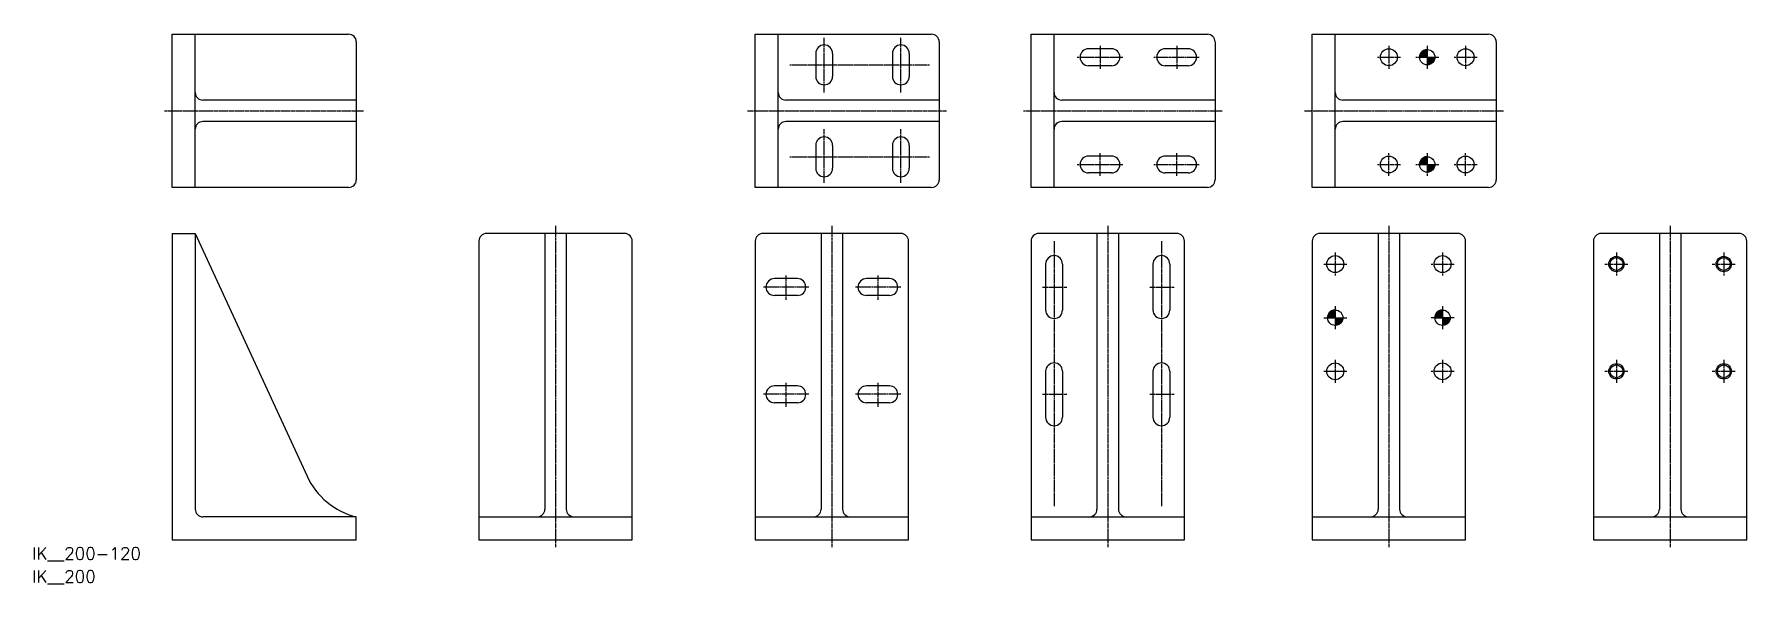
# Model space of a CAD drawing. Extents: x 2 to 1119, y 9 to 368.
import ezdxf

# ---------------------------------------------------------------- set-up
doc = ezdxf.new("R2010")
doc.units = 0
doc.linetypes.add('CENTER', pattern=[2, 1.25, -0.25, 0.25, -0.25])
doc.layers.get('0').update_dxf_attribs({"linetype": 'CONTINUOUS'})
doc.layers.add('CENTER', color=1, linetype='CENTER')
doc.styles.get("Standard").update_dxf_attribs({"font": 'txt.shx'})

# ---------------------------------------------------------------- blocks, each defined once
blk = doc.blocks.new('*U2')
at = {"color": 7, "linetype": 'CONTINUOUS'}
for p, q in [((909.6, 357.8), (908.4, 357.3)), ((910.9, 357.9), (909.6, 357.8)), ((910.9, 357.8), (910.9, 357.9)), ((910.9, 357.8), (910.9, 357.3)), ((906, 354.2), (905.9, 352.9)), ((905.9, 352.9), (910.9, 352.9)), ((906.5, 355.4), (906, 354.2)), ((907.3, 356.5), (906.5, 355.4)), ((908.4, 357.3), (907.3, 356.5)), ((910.9, 357.3), (910.9, 356.5)), ((910.9, 356.5), (910.9, 355.4)), ((910.9, 355.4), (910.9, 354.2)), ((910.9, 354.2), (910.9, 352.9)), ((910.9, 352.9), (915.9, 352.9)), ((910.9, 352.9), (910.9, 351.6)), ((910.9, 351.6), (910.9, 350.4)), ((910.9, 350.4), (910.9, 349.4)), ((910.9, 349.4), (910.9, 348.6)), ((910.9, 348.6), (910.9, 348.1)), ((912.2, 348.1), (910.9, 347.9)), ((910.9, 347.9), (910.9, 348.1)), ((913.4, 348.6), (912.2, 348.1)), ((914.4, 349.4), (913.4, 348.6)), ((915.2, 350.4), (914.4, 349.4)), ((915.7, 351.6), (915.2, 350.4)), ((915.9, 352.9), (915.7, 351.6))]:
    blk.add_line(p, q, dxfattribs=at)
for points in [[(909.6, 357.8), (908.4, 357.3), (910.9, 357.3)], [(910.9, 357.9), (909.6, 357.8), (910.9, 357.8)], [(906, 354.2), (905.9, 352.9), (910.9, 352.9)], [(905.9, 352.9), (905.9, 352.9), (910.9, 352.9)], [(906.5, 355.4), (906, 354.2), (910.9, 354.2)], [(907.3, 356.5), (906.5, 355.4), (910.9, 355.4)], [(908.4, 357.3), (907.3, 356.5), (910.9, 356.5)], [(910.9, 352.9), (910.9, 352.9), (915.9, 352.9)], [(910.9, 352.9), (910.9, 351.6), (915.7, 351.6)], [(910.9, 351.6), (910.9, 350.4), (915.2, 350.4)], [(910.9, 350.4), (910.9, 349.4), (914.4, 349.4)], [(910.9, 349.4), (910.9, 348.6), (913.4, 348.6)], [(910.9, 348.6), (910.9, 348.1), (912.2, 348.1)]]:
    blk.add_solid(points, dxfattribs=at)
at = {"color": 7, "linetype": 'CONTINUOUS', "extrusion": (0, 0, -1)}
for points in [[(-909.6, 357.8), (-910.9, 357.8), (-910.9, 357.3)], [(-906, 354.2), (-910.9, 354.2), (-910.9, 352.9)], [(-906.5, 355.4), (-910.9, 355.4), (-910.9, 354.2)], [(-907.3, 356.5), (-910.9, 356.5), (-910.9, 355.4)], [(-908.4, 357.3), (-910.9, 357.3), (-910.9, 356.5)], [(-910.9, 352.9), (-915.9, 352.9), (-915.7, 351.6)], [(-910.9, 351.6), (-915.7, 351.6), (-915.2, 350.4)], [(-910.9, 350.4), (-915.2, 350.4), (-914.4, 349.4)], [(-910.9, 349.4), (-914.4, 349.4), (-913.4, 348.6)], [(-910.9, 348.6), (-913.4, 348.6), (-912.2, 348.1)], [(-910.9, 348.1), (-912.2, 348.1), (-910.9, 347.9)]]:
    blk.add_solid(points, dxfattribs=at)
blk = doc.blocks.new('*U3')
at = {"color": 7, "linetype": 'CONTINUOUS'}
for p, q in [((906, 284.2), (905.9, 282.9)), ((905.9, 282.9), (910.9, 282.9)), ((906.5, 285.4), (906, 284.2)), ((907.3, 286.5), (906.5, 285.4)), ((908.4, 287.3), (907.3, 286.5)), ((909.6, 287.8), (908.4, 287.3)), ((910.9, 287.9), (909.6, 287.8)), ((910.9, 287.8), (910.9, 287.9)), ((910.9, 287.8), (910.9, 287.3)), ((910.9, 287.3), (910.9, 286.5)), ((910.9, 286.5), (910.9, 285.4)), ((910.9, 285.4), (910.9, 284.2)), ((910.9, 284.2), (910.9, 282.9)), ((910.9, 282.9), (915.9, 282.9)), ((910.9, 282.9), (910.9, 281.6)), ((910.9, 281.6), (910.9, 280.4)), ((910.9, 280.4), (910.9, 279.4)), ((910.9, 279.4), (910.9, 278.6)), ((914.4, 279.4), (913.4, 278.6)), ((915.2, 280.4), (914.4, 279.4)), ((915.7, 281.6), (915.2, 280.4)), ((915.9, 282.9), (915.7, 281.6)), ((910.9, 278.6), (910.9, 278.1)), ((912.2, 278.1), (910.9, 277.9)), ((910.9, 277.9), (910.9, 278.1)), ((913.4, 278.6), (912.2, 278.1))]:
    blk.add_line(p, q, dxfattribs=at)
for points in [[(906, 284.2), (905.9, 282.9), (910.9, 282.9)], [(905.9, 282.9), (905.9, 282.9), (910.9, 282.9)], [(906.5, 285.4), (906, 284.2), (910.9, 284.2)], [(907.3, 286.5), (906.5, 285.4), (910.9, 285.4)], [(908.4, 287.3), (907.3, 286.5), (910.9, 286.5)], [(909.6, 287.8), (908.4, 287.3), (910.9, 287.3)], [(910.9, 287.9), (909.6, 287.8), (910.9, 287.8)], [(910.9, 282.9), (910.9, 282.9), (915.9, 282.9)], [(910.9, 282.9), (910.9, 281.6), (915.7, 281.6)], [(910.9, 281.6), (910.9, 280.4), (915.2, 280.4)], [(910.9, 280.4), (910.9, 279.4), (914.4, 279.4)], [(910.9, 279.4), (910.9, 278.6), (913.4, 278.6)], [(910.9, 278.6), (910.9, 278.1), (912.2, 278.1)]]:
    blk.add_solid(points, dxfattribs=at)
at = {"color": 7, "linetype": 'CONTINUOUS', "extrusion": (0, 0, -1)}
for points in [[(-906, 284.2), (-910.9, 284.2), (-910.9, 282.9)], [(-906.5, 285.4), (-910.9, 285.4), (-910.9, 284.2)], [(-907.3, 286.5), (-910.9, 286.5), (-910.9, 285.4)], [(-908.4, 287.3), (-910.9, 287.3), (-910.9, 286.5)], [(-909.6, 287.8), (-910.9, 287.8), (-910.9, 287.3)], [(-910.9, 282.9), (-915.9, 282.9), (-915.7, 281.6)], [(-910.9, 281.6), (-915.7, 281.6), (-915.2, 280.4)], [(-910.9, 280.4), (-915.2, 280.4), (-914.4, 279.4)], [(-910.9, 279.4), (-914.4, 279.4), (-913.4, 278.6)], [(-910.9, 278.6), (-913.4, 278.6), (-912.2, 278.1)], [(-910.9, 278.1), (-912.2, 278.1), (-910.9, 277.9)]]:
    blk.add_solid(points, dxfattribs=at)
blk = doc.blocks.new('*U4')
at = {"color": 7, "linetype": 'CONTINUOUS'}
for p, q in [((916, 184.2), (915.9, 182.9)), ((915.9, 182.9), (920.9, 182.9)), ((916.5, 185.4), (916, 184.2)), ((917.3, 186.5), (916.5, 185.4)), ((918.4, 187.3), (917.3, 186.5)), ((919.6, 187.8), (918.4, 187.3)), ((920.9, 187.9), (919.6, 187.8)), ((920.9, 187.8), (920.9, 187.9)), ((920.9, 187.8), (920.9, 187.3)), ((920.9, 187.3), (920.9, 186.5)), ((920.9, 186.5), (920.9, 185.4)), ((920.9, 185.4), (920.9, 184.2)), ((920.9, 184.2), (920.9, 182.9)), ((920.9, 182.9), (925.9, 182.9)), ((920.9, 182.9), (920.9, 181.6)), ((920.9, 181.6), (920.9, 180.4)), ((920.9, 180.4), (920.9, 179.4)), ((920.9, 179.4), (920.9, 178.6)), ((924.4, 179.4), (923.4, 178.6)), ((925.2, 180.4), (924.4, 179.4)), ((925.7, 181.6), (925.2, 180.4)), ((925.9, 182.9), (925.7, 181.6)), ((920.9, 178.6), (920.9, 178.1)), ((922.2, 178.1), (920.9, 177.9)), ((920.9, 177.9), (920.9, 178.1)), ((923.4, 178.6), (922.2, 178.1))]:
    blk.add_line(p, q, dxfattribs=at)
for points in [[(916, 184.2), (915.9, 182.9), (920.9, 182.9)], [(915.9, 182.9), (915.9, 182.9), (920.9, 182.9)], [(916.5, 185.4), (916, 184.2), (920.9, 184.2)], [(917.3, 186.5), (916.5, 185.4), (920.9, 185.4)], [(918.4, 187.3), (917.3, 186.5), (920.9, 186.5)], [(919.6, 187.8), (918.4, 187.3), (920.9, 187.3)], [(920.9, 187.9), (919.6, 187.8), (920.9, 187.8)], [(920.9, 182.9), (920.9, 182.9), (925.9, 182.9)], [(920.9, 182.9), (920.9, 181.6), (925.7, 181.6)], [(920.9, 181.6), (920.9, 180.4), (925.2, 180.4)], [(920.9, 180.4), (920.9, 179.4), (924.4, 179.4)], [(920.9, 179.4), (920.9, 178.6), (923.4, 178.6)], [(920.9, 178.6), (920.9, 178.1), (922.2, 178.1)]]:
    blk.add_solid(points, dxfattribs=at)
at = {"color": 7, "linetype": 'CONTINUOUS', "extrusion": (0, 0, -1)}
for points in [[(-916, 184.2), (-920.9, 184.2), (-920.9, 182.9)], [(-916.5, 185.4), (-920.9, 185.4), (-920.9, 184.2)], [(-917.3, 186.5), (-920.9, 186.5), (-920.9, 185.4)], [(-918.4, 187.3), (-920.9, 187.3), (-920.9, 186.5)], [(-919.6, 187.8), (-920.9, 187.8), (-920.9, 187.3)], [(-920.9, 182.9), (-925.9, 182.9), (-925.7, 181.6)], [(-920.9, 181.6), (-925.7, 181.6), (-925.2, 180.4)], [(-920.9, 180.4), (-925.2, 180.4), (-924.4, 179.4)], [(-920.9, 179.4), (-924.4, 179.4), (-923.4, 178.6)], [(-920.9, 178.6), (-923.4, 178.6), (-922.2, 178.1)], [(-920.9, 178.1), (-922.2, 178.1), (-920.9, 177.9)]]:
    blk.add_solid(points, dxfattribs=at)
blk = doc.blocks.new('*U5')
at = {"color": 7, "linetype": 'CONTINUOUS'}
for p, q in [((846, 184.2), (845.9, 182.9)), ((845.9, 182.9), (850.9, 182.9)), ((846.5, 185.4), (846, 184.2)), ((847.3, 186.5), (846.5, 185.4)), ((848.4, 187.3), (847.3, 186.5)), ((849.6, 187.8), (848.4, 187.3)), ((850.9, 187.9), (849.6, 187.8)), ((850.9, 187.8), (850.9, 187.9)), ((850.9, 187.8), (850.9, 187.3)), ((850.9, 187.3), (850.9, 186.5)), ((850.9, 186.5), (850.9, 185.4)), ((850.9, 185.4), (850.9, 184.2)), ((850.9, 184.2), (850.9, 182.9)), ((850.9, 182.9), (855.9, 182.9)), ((850.9, 182.9), (850.9, 181.6)), ((850.9, 181.6), (850.9, 180.4)), ((850.9, 180.4), (850.9, 179.4)), ((850.9, 179.4), (850.9, 178.6)), ((854.4, 179.4), (853.4, 178.6)), ((855.2, 180.4), (854.4, 179.4)), ((855.7, 181.6), (855.2, 180.4)), ((855.9, 182.9), (855.7, 181.6)), ((850.9, 178.6), (850.9, 178.1)), ((852.2, 178.1), (850.9, 177.9)), ((850.9, 177.9), (850.9, 178.1)), ((853.4, 178.6), (852.2, 178.1))]:
    blk.add_line(p, q, dxfattribs=at)
for points in [[(846, 184.2), (845.9, 182.9), (850.9, 182.9)], [(845.9, 182.9), (845.9, 182.9), (850.9, 182.9)], [(846.5, 185.4), (846, 184.2), (850.9, 184.2)], [(847.3, 186.5), (846.5, 185.4), (850.9, 185.4)], [(848.4, 187.3), (847.3, 186.5), (850.9, 186.5)], [(849.6, 187.8), (848.4, 187.3), (850.9, 187.3)], [(850.9, 187.9), (849.6, 187.8), (850.9, 187.8)], [(850.9, 182.9), (850.9, 182.9), (855.9, 182.9)], [(850.9, 182.9), (850.9, 181.6), (855.7, 181.6)], [(850.9, 181.6), (850.9, 180.4), (855.2, 180.4)], [(850.9, 180.4), (850.9, 179.4), (854.4, 179.4)], [(850.9, 179.4), (850.9, 178.6), (853.4, 178.6)], [(850.9, 178.6), (850.9, 178.1), (852.2, 178.1)]]:
    blk.add_solid(points, dxfattribs=at)
at = {"color": 7, "linetype": 'CONTINUOUS', "extrusion": (0, 0, -1)}
for points in [[(-846, 184.2), (-850.9, 184.2), (-850.9, 182.9)], [(-846.5, 185.4), (-850.9, 185.4), (-850.9, 184.2)], [(-847.3, 186.5), (-850.9, 186.5), (-850.9, 185.4)], [(-848.4, 187.3), (-850.9, 187.3), (-850.9, 186.5)], [(-849.6, 187.8), (-850.9, 187.8), (-850.9, 187.3)], [(-850.9, 182.9), (-855.9, 182.9), (-855.7, 181.6)], [(-850.9, 181.6), (-855.7, 181.6), (-855.2, 180.4)], [(-850.9, 180.4), (-855.2, 180.4), (-854.4, 179.4)], [(-850.9, 179.4), (-854.4, 179.4), (-853.4, 178.6)], [(-850.9, 178.6), (-853.4, 178.6), (-852.2, 178.1)], [(-850.9, 178.1), (-852.2, 178.1), (-850.9, 177.9)]]:
    blk.add_solid(points, dxfattribs=at)

msp = doc.modelspace()

# ---------------------------------------------------------------- linework, layer by layer
at = {"color": 7, "linetype": 'CONTINUOUS'}
for p, q in [((92.4, 367.9), (207.4, 367.9)), ((92.4, 267.9), (92.4, 367.9)), ((107.4, 267.9), (107.4, 367.9)), ((212.4, 362.9), (212.4, 272.9)), ((472.6, 367.9), (587.6, 367.9)), ((472.6, 267.9), (472.6, 367.9)), ((487.6, 267.9), (487.6, 367.9)), ((592.6, 362.9), (592.6, 272.9)), ((652.5, 367.9), (767.5, 367.9)), ((652.5, 267.9), (652.5, 367.9)), ((667.5, 267.9), (667.5, 367.9)), ((705, 358.4), (690, 358.4)), ((755, 358.4), (740, 358.4)), ((772.5, 362.9), (772.5, 272.9)), ((835.9, 367.9), (950.9, 367.9)), ((835.9, 267.9), (835.9, 367.9)), ((850.9, 267.9), (850.9, 367.9)), ((955.9, 362.9), (955.9, 272.9)), ((512.1, 355.4), (512.1, 340.4)), ((523.1, 355.4), (523.1, 340.4)), ((562.1, 355.4), (562.1, 340.4)), ((573.1, 355.4), (573.1, 340.4)), ((705, 347.4), (690, 347.4)), ((755, 347.4), (740, 347.4)), ((212.4, 324.9), (112.4, 324.9)), ((592.6, 324.9), (492.6, 324.9)), ((772.5, 324.9), (672.5, 324.9)), ((955.9, 324.9), (855.9, 324.9)), ((212.4, 310.9), (112.4, 310.9)), ((592.6, 310.9), (492.6, 310.9)), ((772.5, 310.9), (672.5, 310.9)), ((955.9, 310.9), (855.9, 310.9)), ((512.1, 295.4), (512.1, 280.4)), ((523.1, 295.4), (523.1, 280.4)), ((562.1, 295.4), (562.1, 280.4)), ((573.1, 295.4), (573.1, 280.4)), ((705, 288.4), (690, 288.4)), ((755, 288.4), (740, 288.4)), ((705, 277.4), (690, 277.4)), ((755, 277.4), (740, 277.4)), ((207.4, 267.9), (92.4, 267.9)), ((587.6, 267.9), (472.6, 267.9)), ((767.5, 267.9), (652.5, 267.9)), ((950.9, 267.9), (835.9, 267.9)), ((92.4, 237.9), (92.4, 37.9)), ((92.4, 237.9), (107.4, 237.9)), ((107.4, 237.9), (107.4, 57.9)), ((387.4, 237.9), (297.4, 237.9)), ((335.4, 237.9), (335.4, 57.9)), ((349.4, 237.9), (349.4, 57.9)), ((567.6, 237.9), (477.6, 237.9)), ((515.6, 237.9), (515.6, 57.9)), ((529.6, 237.9), (529.6, 57.9)), ((747.5, 237.9), (657.5, 237.9)), ((695.5, 237.9), (695.5, 57.9)), ((709.5, 237.9), (709.5, 57.9)), ((930.9, 237.9), (840.9, 237.9)), ((878.9, 237.9), (878.9, 57.9)), ((892.9, 237.9), (892.9, 57.9)), ((1114.3, 237.9), (1024.3, 237.9)), ((1062.3, 237.9), (1062.3, 57.9)), ((1076.3, 237.9), (1076.3, 57.9)), ((292.4, 232.9), (292.4, 37.9)), ((392.4, 37.9), (392.4, 232.9)), ((472.6, 232.9), (472.6, 37.9)), ((572.6, 37.9), (572.6, 232.9)), ((652.5, 232.9), (652.5, 37.9)), ((752.5, 37.9), (752.5, 232.9)), ((835.9, 232.9), (835.9, 37.9)), ((935.9, 37.9), (935.9, 232.9)), ((1019.3, 232.9), (1019.3, 37.9)), ((1119.3, 37.9), (1119.3, 232.9)), ((662, 217.9), (662, 187.9)), ((673, 217.9), (673, 187.9)), ((732, 217.9), (732, 187.9)), ((743, 217.9), (743, 187.9)), ((500.1, 208.4), (485.1, 208.4)), ((560.1, 208.4), (545.1, 208.4)), ((500.1, 197.4), (485.1, 197.4)), ((560.1, 197.4), (545.1, 197.4)), ((662, 147.9), (662, 117.9)), ((673, 147.9), (673, 117.9)), ((732, 147.9), (732, 117.9)), ((743, 147.9), (743, 117.9)), ((500.1, 138.4), (485.1, 138.4)), ((560.1, 138.4), (545.1, 138.4)), ((500.1, 127.4), (485.1, 127.4)), ((560.1, 127.4), (545.1, 127.4)), ((212.4, 52.9), (112.4, 52.9)), ((212.4, 37.9), (212.4, 52.9)), ((292.4, 52.9), (392.4, 52.9)), ((472.6, 52.9), (572.6, 52.9)), ((652.5, 52.9), (752.5, 52.9)), ((835.9, 52.9), (935.9, 52.9)), ((1019.3, 52.9), (1119.3, 52.9)), ((92.4, 37.9), (212.4, 37.9)), ((292.4, 37.9), (392.4, 37.9)), ((472.6, 37.9), (572.6, 37.9)), ((652.5, 37.9), (752.5, 37.9)), ((835.9, 37.9), (935.9, 37.9)), ((1019.3, 37.9), (1119.3, 37.9))]:
    msp.add_line(p, q, dxfattribs=at)
msp.add_lwpolyline([(107.4, 237.9), (180.3, 79.5, 0.226752), (212.4, 52.9, 0.124243)], format="xyb", dxfattribs=at)
for centre, radius in [((885.9, 352.9), 5.5), ((910.9, 352.9), 5), ((935.9, 352.9), 5.5), ((885.9, 282.9), 5.5), ((910.9, 282.9), 5), ((935.9, 282.9), 5.5), ((850.9, 217.9), 5.5), ((920.9, 217.9), 5.5), ((1034.3, 217.9), 4.19), ((1104.3, 217.9), 4.19), ((850.9, 182.9), 5), ((920.9, 182.9), 5), ((850.9, 147.9), 5.5), ((920.9, 147.9), 5.5), ((1034.3, 147.9), 4.19), ((1104.3, 147.9), 4.19)]:
    msp.add_circle(centre, radius, dxfattribs=at)
at = {"color": 3, "linetype": 'CONTINUOUS'}
for centre in [(1034.3, 217.9), (1104.3, 217.9), (1034.3, 147.9), (1104.3, 147.9)]:
    msp.add_circle(centre, 5, dxfattribs=at)
at = {"color": 7, "linetype": 'CONTINUOUS'}
for centre, radius, start, end in [((207.4, 362.9), 5, 0, 90), ((517.6, 355.4), 5.5, 0, 180), ((567.6, 355.4), 5.5, 0, 180), ((587.6, 362.9), 5, 0, 90), ((690, 352.9), 5.5, 90, 270), ((705, 352.9), 5.5, 270, 90), ((740, 352.9), 5.5, 90, 270), ((755, 352.9), 5.5, 270, 90), ((767.5, 362.9), 5, 0, 90), ((950.9, 362.9), 5, 0, 90), ((517.6, 340.4), 5.5, 180, 0), ((567.6, 340.4), 5.5, 180, 0), ((112.4, 329.9), 5, 180, 270), ((492.6, 329.9), 5, 180, 270), ((672.5, 329.9), 5, 180, 270), ((855.9, 329.9), 5, 180, 270), ((112.4, 305.9), 5, 90, 180), ((492.6, 305.9), 5, 90, 180), ((672.5, 305.9), 5, 90, 180), ((855.9, 305.9), 5, 90, 180), ((517.6, 295.4), 5.5, 0, 180), ((567.6, 295.4), 5.5, 0, 180), ((517.6, 280.4), 5.5, 180, 0), ((567.6, 280.4), 5.5, 180, 0), ((690, 282.9), 5.5, 90, 270), ((705, 282.9), 5.5, 270, 90), ((740, 282.9), 5.5, 90, 270), ((755, 282.9), 5.5, 270, 90), ((207.4, 272.9), 5, 270, 0), ((587.6, 272.9), 5, 270, 0), ((767.5, 272.9), 5, 270, 0), ((950.9, 272.9), 5, 270, 0), ((297.4, 232.9), 5, 90, 180), ((387.4, 232.9), 5, 0, 90), ((477.6, 232.9), 5, 90, 180), ((567.6, 232.9), 5, 0, 90), ((657.5, 232.9), 5, 90, 180), ((747.5, 232.9), 5, 0, 90), ((840.9, 232.9), 5, 90, 180), ((930.9, 232.9), 5, 0, 90), ((1024.3, 232.9), 5, 90, 180), ((1114.3, 232.9), 5, 0, 90), ((667.5, 217.9), 5.5, 0, 180), ((737.5, 217.9), 5.5, 0, 180), ((485.1, 202.9), 5.5, 90, 270), ((500.1, 202.9), 5.5, 270, 90), ((545.1, 202.9), 5.5, 90, 270), ((560.1, 202.9), 5.5, 270, 90), ((667.5, 187.9), 5.5, 180, 0), ((737.5, 187.9), 5.5, 180, 0), ((667.5, 147.9), 5.5, 0, 180), ((737.5, 147.9), 5.5, 0, 180), ((485.1, 132.9), 5.5, 90, 270), ((500.1, 132.9), 5.5, 270, 90), ((545.1, 132.9), 5.5, 90, 270), ((560.1, 132.9), 5.5, 270, 90), ((667.5, 117.9), 5.5, 180, 0), ((737.5, 117.9), 5.5, 180, 0), ((112.4, 57.9), 5, 180, 270), ((330.4, 57.9), 5, 270, 0), ((354.4, 57.9), 5, 180, 270), ((510.6, 57.9), 5, 270, 0), ((534.6, 57.9), 5, 180, 270), ((690.5, 57.9), 5, 270, 0), ((714.5, 57.9), 5, 180, 270), ((873.9, 57.9), 5, 270, 0), ((897.9, 57.9), 5, 180, 270), ((1057.3, 57.9), 5, 270, 0), ((1081.3, 57.9), 5, 180, 270)]:
    msp.add_arc(centre, radius, start, end, dxfattribs=at)
at = {"layer": 'CENTER', "color": 1, "linetype": 'CENTER'}
for p, q in [((517.6, 329.9), (517.6, 365.9)), ((567.6, 329.9), (567.6, 365.9)), ((697.5, 360.4), (697.5, 345.4)), ((747.5, 360.4), (747.5, 345.4)), ((885.9, 360.4), (885.9, 345.4)), ((910.9, 360.4), (910.9, 345.4)), ((935.9, 360.4), (935.9, 345.4)), ((495.1, 347.9), (586.4, 347.9)), ((682.5, 352.9), (712.5, 352.9)), ((732.5, 352.9), (762.5, 352.9)), ((878.4, 352.9), (893.4, 352.9)), ((903.4, 352.9), (918.4, 352.9)), ((928.4, 352.9), (943.4, 352.9)), ((87.4, 317.9), (217.4, 317.9)), ((467.6, 317.9), (597.6, 317.9)), ((647.5, 317.9), (777.5, 317.9)), ((830.9, 317.9), (960.9, 317.9)), ((517.6, 270.9), (517.6, 305.9)), ((567.6, 270.9), (567.6, 305.9)), ((697.5, 275.4), (697.5, 290.4)), ((747.5, 275.4), (747.5, 290.4)), ((885.9, 275.4), (885.9, 290.4)), ((910.9, 290.4), (910.9, 275.4)), ((935.9, 275.4), (935.9, 290.4)), ((495.1, 287.9), (586.4, 287.9)), ((682.5, 282.9), (712.5, 282.9)), ((732.5, 282.9), (762.5, 282.9)), ((878.4, 282.9), (893.4, 282.9)), ((903.4, 282.9), (918.4, 282.9)), ((928.4, 282.9), (943.4, 282.9)), ((342.4, 242.9), (342.4, 32.9)), ((522.6, 242.9), (522.6, 32.9)), ((702.5, 242.9), (702.5, 32.9)), ((885.9, 242.9), (885.9, 32.9)), ((1069.3, 242.9), (1069.3, 32.9)), ((667.5, 232.9), (667.5, 59.9)), ((737.5, 232.9), (737.5, 59.9)), ((850.9, 225.4), (850.9, 210.4)), ((920.9, 225.4), (920.9, 210.4)), ((1034.3, 225.4), (1034.3, 210.4)), ((1104.3, 225.4), (1104.3, 210.4)), ((843.4, 217.9), (858.4, 217.9)), ((913.4, 217.9), (928.4, 217.9)), ((1026.8, 217.9), (1041.8, 217.9)), ((1096.8, 217.9), (1111.8, 217.9)), ((507.6, 202.9), (477.6, 202.9)), ((492.6, 210.4), (492.6, 194.4)), ((567.6, 202.9), (537.6, 202.9)), ((552.6, 210.4), (552.6, 194.4)), ((660, 202.9), (676, 202.9)), ((730, 202.9), (746, 202.9)), ((850.9, 190.4), (850.9, 175.4)), ((920.9, 190.4), (920.9, 175.4)), ((843.4, 182.9), (858.4, 182.9)), ((928.4, 182.9), (913.4, 182.9)), ((843.4, 147.9), (858.4, 147.9)), ((850.9, 155.4), (850.9, 140.4)), ((913.4, 147.9), (928.4, 147.9)), ((920.9, 155.4), (920.9, 140.4)), ((1026.8, 147.9), (1041.8, 147.9)), ((1034.3, 155.4), (1034.3, 140.4)), ((1096.8, 147.9), (1111.8, 147.9)), ((1104.3, 155.4), (1104.3, 140.4)), ((492.6, 140.4), (492.6, 124.4)), ((552.6, 140.4), (552.6, 124.4)), ((507.6, 132.9), (477.6, 132.9)), ((567.6, 132.9), (537.6, 132.9)), ((660, 132.9), (676, 132.9)), ((730, 132.9), (746, 132.9))]:
    msp.add_line(p, q, dxfattribs=at)

# ---------------------------------------------------------------- block references
at = {"color": 7, "linetype": 'CONTINUOUS'}
for name in ['*U2', '*U3', '*U5', '*U4']:
    msp.add_blockref(name, (0, 0), dxfattribs=at)

# ---------------------------------------------------------------- texts
for s, p in [('IK__200-120', (1, 25)), ('IK__200', (1, 10))]:
    msp.add_text(s, height=8, dxfattribs=at).set_placement(p)

doc.saveas('drawing.dxf')
